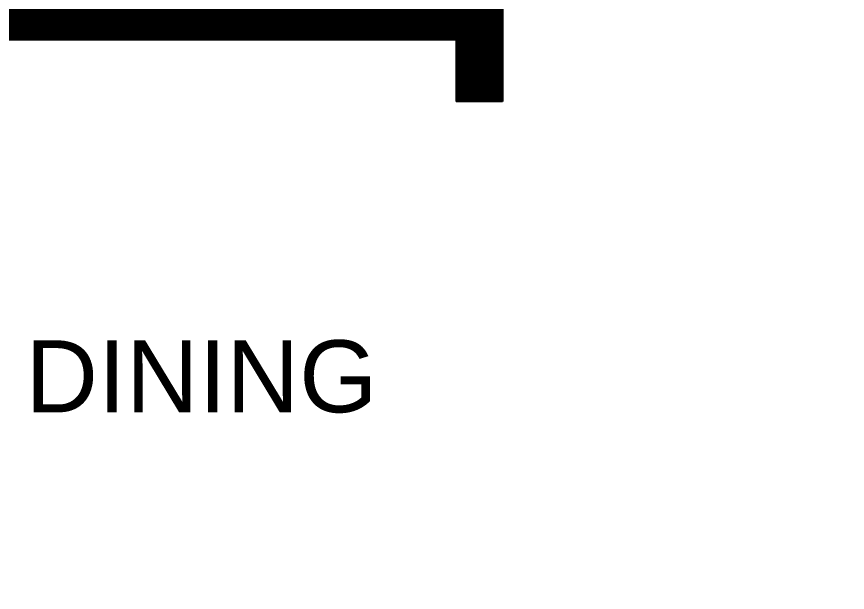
# Model space of a CAD drawing. Header units: inches. Extents: x 2718 to 3105, y 7857 to 8371.
# Drawn here: x 2871.7 to 2952.5, y 8063.4 to 8119.4 of the extents above; entities that cross this region are included whole.
import ezdxf

# ---------------------------------------------------------------- set-up
doc = ezdxf.new("R2010")
doc.units = ezdxf.units.IN
doc.header["$MEASUREMENT"] = 0
doc.layers.add('OUTER WALL', color=50, linetype='Continuous')
doc.layers.add('windwo', color=142, linetype='Continuous')
doc.styles.get("Standard").update_dxf_attribs({"font": 'arial.ttf'})

msp = doc.modelspace()

# ---------------------------------------------------------------- hatches: boundary and pattern name
at = {"layer": 'windwo', "true_color": 0x136734}
h = msp.add_hatch(dxfattribs=at)
h.set_pattern_fill('ANSI31', color=116)
h.paths.add_polyline_path([(2794.461, 8169.608), (2914.461, 8169.608), (2914.461, 8151.608), (2918.961, 8151.608), (2918.961, 8174.108), (2794.461, 8174.108), (2794.461, 8192.108), (2785.461, 8192.108), (2785.461, 8105.358), (2794.461, 8105.358), (2794.461, 8117.108), (2914.461, 8117.108), (2914.461, 8111.108), (2918.961, 8111.108), (2918.961, 8121.608), (2794.461, 8121.608)], flags=17)
h.paths.add_polyline_path([(2794.461, 8033.608), (2794.461, 8045.358), (2785.461, 8045.358), (2785.461, 7868.108), (2749.461, 7868.108), (2749.461, 8339.108), (3095.964, 8339.108), (3095.964, 8315.108), (3082.464, 8315.108), (3082.464, 8306.108), (3095.964, 8306.108), (3095.964, 7863.608), (3104.961, 7863.608), (3104.961, 8343.608), (2744.961, 8343.608), (2744.961, 7863.608), (2951.964, 7863.608), (2951.964, 7868.108), (2794.461, 7868.108), (2794.461, 7946.608), (2816.461, 7946.608), (2816.461, 7955.608), (2794.461, 7955.608)])
h.paths.add_polyline_path([(2983.463, 8041.608), (2966.961, 8041.608), (2966.961, 8032.608), (2983.463, 8032.608)], flags=17)
h.paths.add_polyline_path([(3095.964, 8041.608), (3079.463, 8041.608), (3079.463, 8032.608), (3095.964, 8032.608)], flags=17)
h.paths.add_polyline_path([(2918.961, 8051.108), (2914.461, 8051.108), (2914.461, 8038.108), (2898.099, 8038.108, -0.011653), (2897.405, 8038.108), (2873.808, 8038.108), (2873.808, 8033.608), (2910.461, 8033.608), (2910.461, 8030.928, -0.081282), (2910.467, 8030.136), (2910.467, 8018.728), (2910.467, 7981.728), (2910.461, 7955.608), (2888.461, 7955.608), (2888.461, 7946.608), (2918.961, 7946.608)], flags=17)
h.paths.add_polyline_path([(2918.961, 8306.108), (2986.464, 8306.108), (2986.464, 8315.108), (2785.461, 8315.108), (2785.461, 8288.108), (2794.461, 8288.108), (2794.461, 8306.108), (2914.461, 8306.108), (2914.461, 8216.108), (2972.965, 8216.108), (2972.965, 8276.108), (2968.465, 8276.108), (2968.465, 8220.608), (2918.961, 8220.608)], flags=17)
h.paths.add_polyline_path([(3095.964, 8174.108), (2969.965, 8174.108), (2969.965, 8169.608), (3095.964, 8169.608)], flags=17)

# ---------------------------------------------------------------- linework, layer by layer
for p, q in [((2918.961, 8121.608), (2918.961, 8111.108)), ((2914.461, 8117.108), (2794.461, 8117.108)), ((2914.461, 8117.108), (2914.461, 8111.108)), ((2918.961, 8111.108), (2914.461, 8111.108))]:
    msp.add_line(p, q)

# ---------------------------------------------------------------- texts
at = {"layer": 'OUTER WALL', "linetype": 'Continuous', "insert": (2872.582, 8087.901), "char_height": 7, "attachment_point": 1}
msp.add_mtext_dynamic_manual_height_columns('DINING', width=64.10531, gutter_width=1, heights=[0], dxfattribs=at)

doc.saveas('drawing.dxf')
